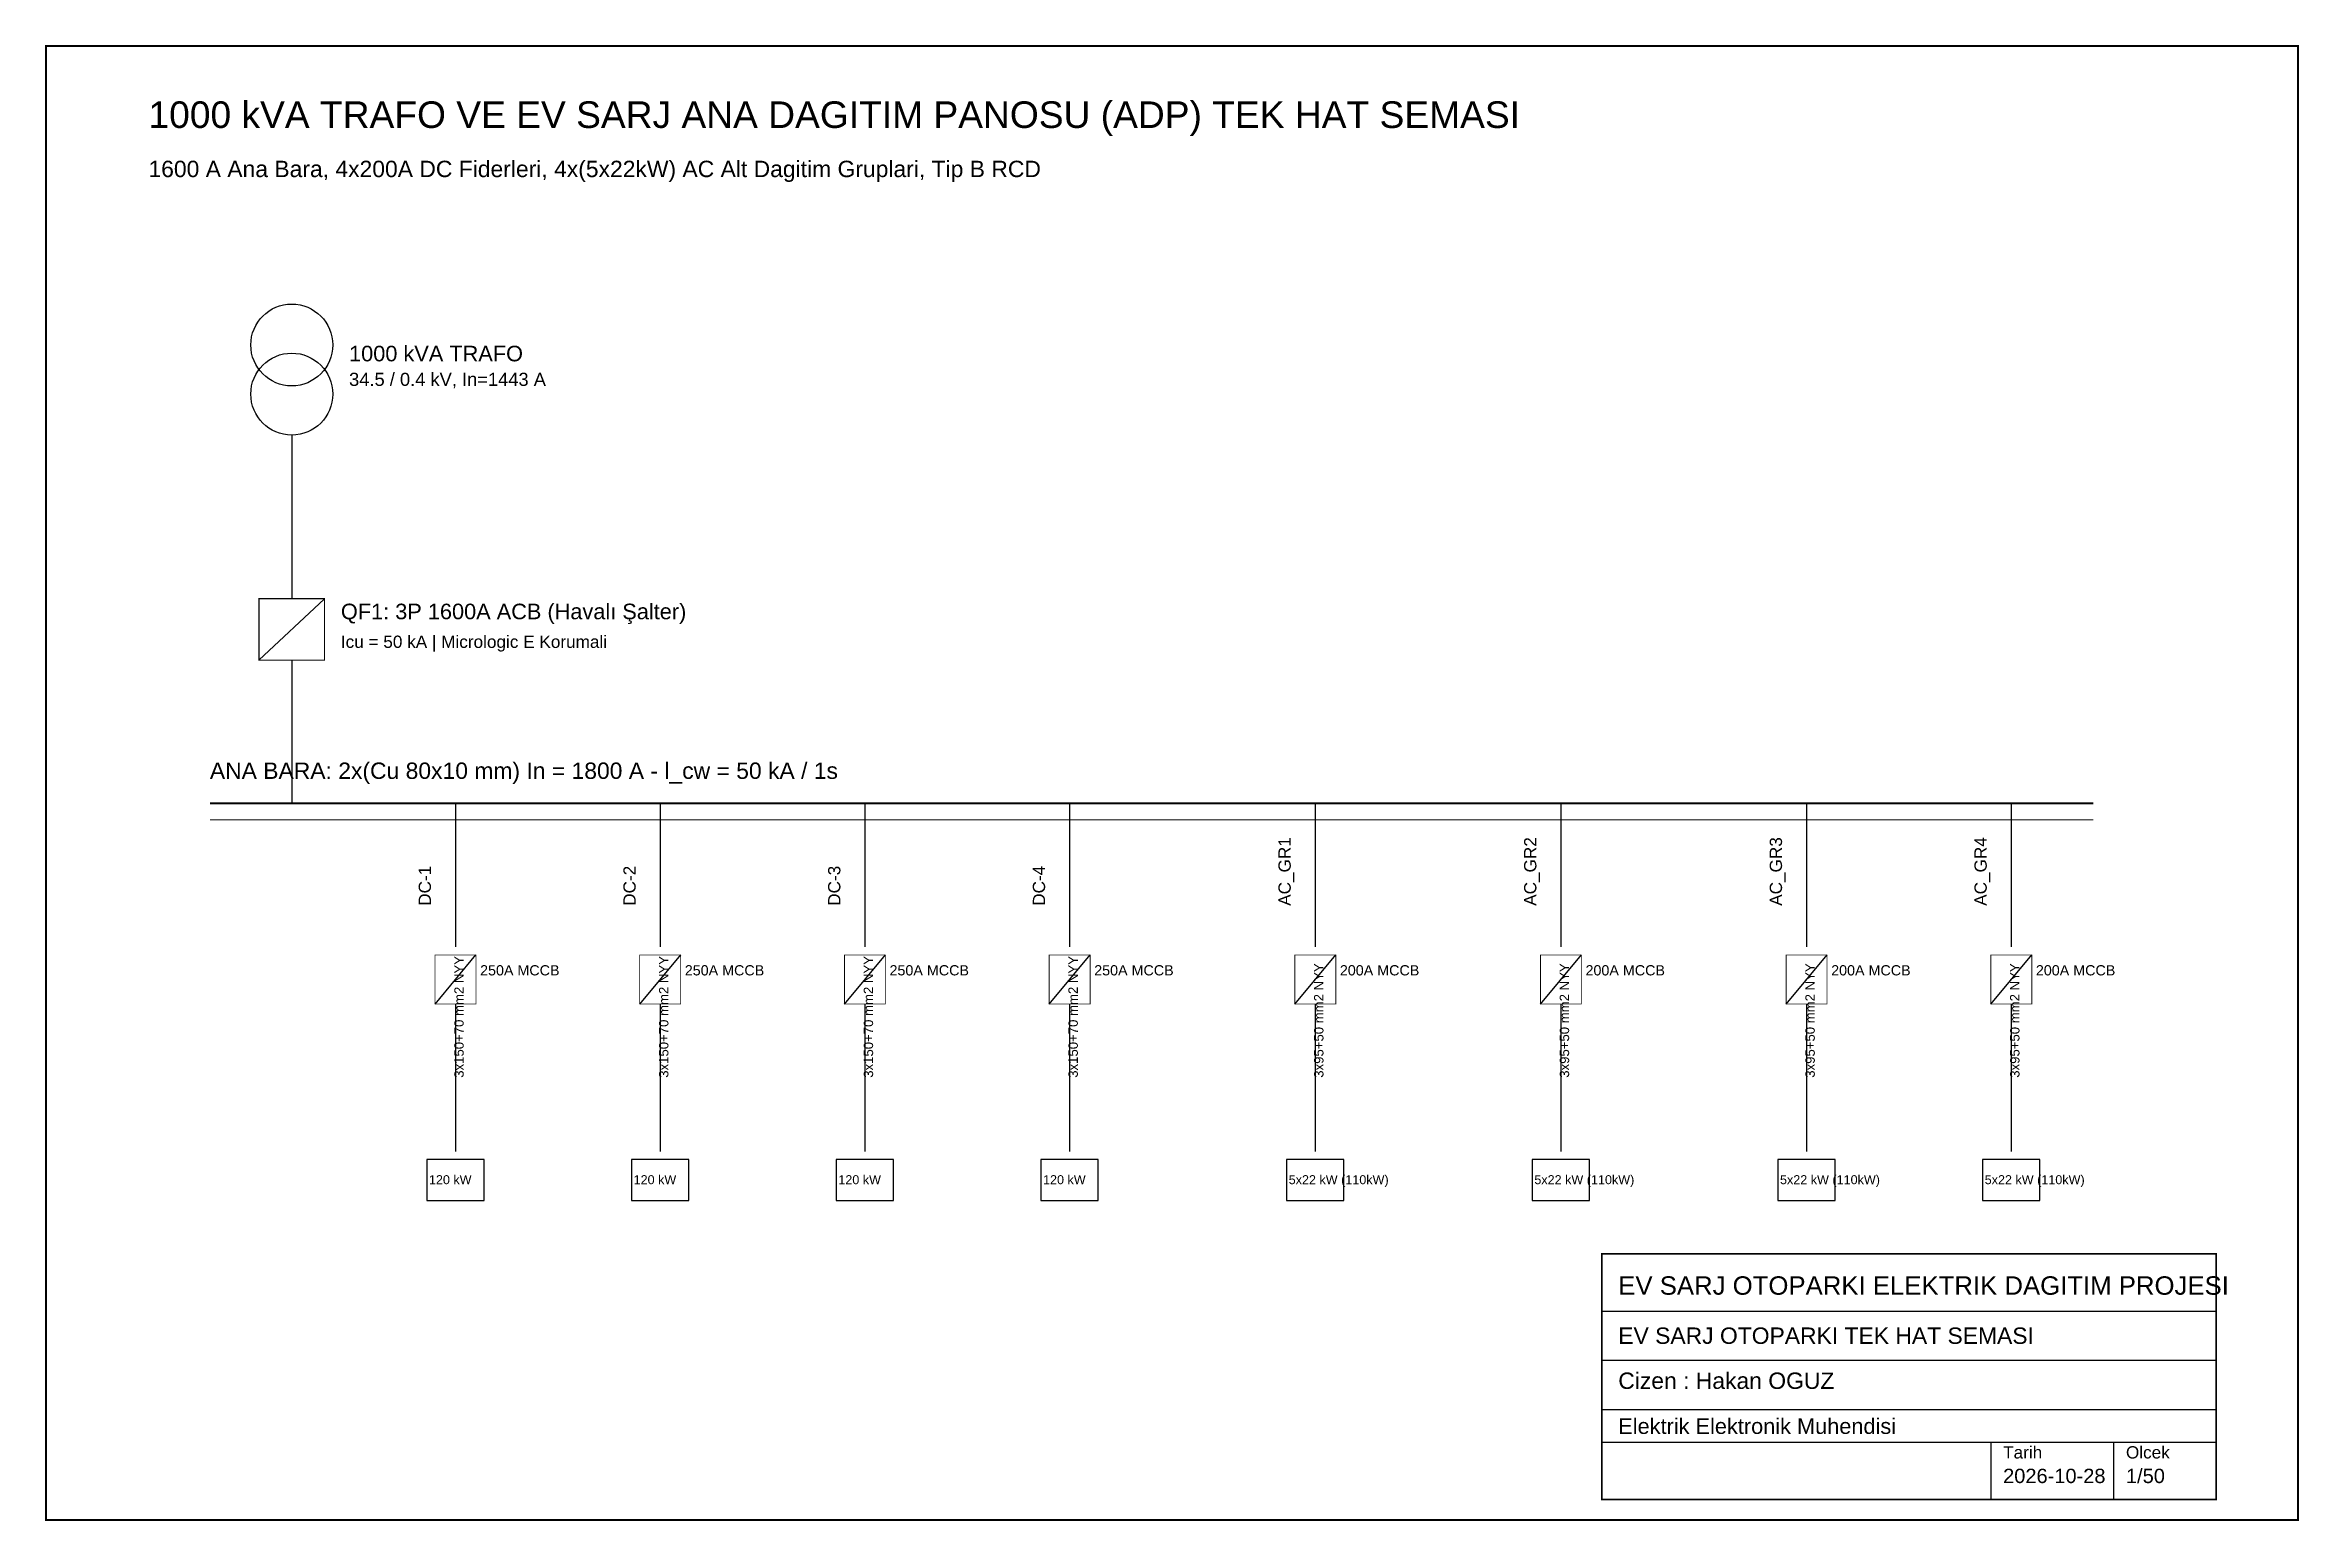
# Model space of a CAD drawing. Header units: millimetres. Extents: x -25 to 55025, y -25 to 36025.
import ezdxf

# ---------------------------------------------------------------- set-up
doc = ezdxf.new("R2010")
doc.units = ezdxf.units.MM
doc.linetypes.add('DASHED', pattern=[1.524, 1.27, -0.254])
for name, color, linetype in [('ANTET', 7, 'Continuous'), ('CERCEVE', 7, 'Continuous'), ('GUC_HAT', 7, 'Continuous'), ('KABLO_TAVASI', 1, 'DASHED'), ('TRAFO_VE_PANO', 4, 'Continuous'), ('YAZI', 7, 'Continuous')]:
    doc.layers.add(name, color=color, linetype=linetype)
doc.styles.add('EV_STYLE', font='arial.ttf')

msp = doc.modelspace()

# ---------------------------------------------------------------- linework, layer by layer
at = {"layer": 'ANTET'}
for p, q in [((38000, 5100), (53000, 5100)), ((38000, 3900), (53000, 3900)), ((38000, 2700), (53000, 2700)), ((38000, 1900), (53000, 1900)), ((47500, 1900), (47500, 500)), ((50500, 1900), (50500, 500))]:
    msp.add_line(p, q, dxfattribs=at)
at = {"layer": 'ANTET', "const_width": 40}
msp.add_lwpolyline([(38000, 500), (53000, 500), (53000, 6500), (38000, 6500)], close=True, dxfattribs=at)
at = {"layer": 'CERCEVE', "const_width": 50}
msp.add_lwpolyline([(0, 0), (55000, 0), (55000, 36000), (0, 36000)], close=True, dxfattribs=at)
at = {"layer": 'GUC_HAT'}
for p, q in [((6000, 21000), (6000, 17500)), ((10000, 17500), (10000, 14000)), ((15000, 17500), (15000, 14000)), ((20000, 17500), (20000, 14000)), ((25000, 17500), (25000, 14000)), ((31000, 17500), (31000, 14000)), ((37000, 17500), (37000, 14000)), ((43000, 17500), (43000, 14000)), ((48000, 17500), (48000, 14000)), ((10000, 12600), (10000, 9000)), ((15000, 12600), (15000, 9000)), ((20000, 12600), (20000, 9000)), ((25000, 12600), (25000, 9000)), ((31000, 12600), (31000, 9000)), ((37000, 12600), (37000, 9000)), ((43000, 12600), (43000, 9000)), ((48000, 12600), (48000, 9000))]:
    msp.add_line(p, q, dxfattribs=at)
for points, const_width in [([(4000, 17500), (50000, 17500)], 50), ([(4000, 17100), (50000, 17100)], 30)]:
    msp.add_lwpolyline(points, dxfattribs=dict(at, const_width=const_width))
for points in [[(9300, 7800), (10700, 7800), (10700, 8800), (9300, 8800)], [(14300, 7800), (15700, 7800), (15700, 8800), (14300, 8800)], [(19300, 7800), (20700, 7800), (20700, 8800), (19300, 8800)], [(24300, 7800), (25700, 7800), (25700, 8800), (24300, 8800)], [(30300, 7800), (31700, 7800), (31700, 8800), (30300, 8800)], [(36300, 7800), (37700, 7800), (37700, 8800), (36300, 8800)], [(42300, 7800), (43700, 7800), (43700, 8800), (42300, 8800)], [(47300, 7800), (48700, 7800), (48700, 8800), (47300, 8800)]]:
    msp.add_lwpolyline(points, close=True, dxfattribs=at)
at = {"layer": 'TRAFO_VE_PANO'}
for p, q in [((6000, 26500), (6000, 22500)), ((5200, 21000), (6800, 22500)), ((9500, 12600), (10500, 13800)), ((14500, 12600), (15500, 13800)), ((19500, 12600), (20500, 13800)), ((24500, 12600), (25500, 13800)), ((30500, 12600), (31500, 13800)), ((36500, 12600), (37500, 13800)), ((42500, 12600), (43500, 13800)), ((47500, 12600), (48500, 13800))]:
    msp.add_line(p, q, dxfattribs=at)
for points, const_width in [([(5200, 21000), (6800, 21000), (6800, 22500), (5200, 22500)], 30), ([(9500, 12600), (10500, 12600), (10500, 13800), (9500, 13800)], 20), ([(14500, 12600), (15500, 12600), (15500, 13800), (14500, 13800)], 20), ([(19500, 12600), (20500, 12600), (20500, 13800), (19500, 13800)], 20), ([(24500, 12600), (25500, 12600), (25500, 13800), (24500, 13800)], 20), ([(30500, 12600), (31500, 12600), (31500, 13800), (30500, 13800)], 20), ([(36500, 12600), (37500, 12600), (37500, 13800), (36500, 13800)], 20), ([(42500, 12600), (43500, 12600), (43500, 13800), (42500, 13800)], 20), ([(47500, 12600), (48500, 12600), (48500, 13800), (47500, 13800)], 20)]:
    msp.add_lwpolyline(points, close=True, dxfattribs=dict(at, const_width=const_width))
for centre in [(6000, 28700), (6000, 27500)]:
    msp.add_circle(centre, 1000, dxfattribs=at)

# ---------------------------------------------------------------- texts
at = {"layer": 'ANTET', "style": 'EV_STYLE'}
for s, height, p in [('EV SARJ OTOPARKI ELEKTRIK DAGITIM PROJESI', 450, (38400, 5500)), ('EV SARJ OTOPARKI TEK HAT SEMASI', 400, (38400, 4300)), ('Cizen : Hakan OGUZ', 400, (38400, 3200)), ('Elektrik Elektronik Muhendisi', 380, (38400, 2100)), ('Tarih', 300, (47800, 1500)), ('Olcek', 300, (50800, 1500)), ('2026-10-28', 350, (47800, 900)), ('1/50', 350, (50800, 900))]:
    msp.add_text(s, height=height, dxfattribs=at).set_placement(p)
at = {"layer": 'GUC_HAT', "style": 'EV_STYLE'}
msp.add_text('ANA BARA: 2x(Cu 80x10 mm) In = 1800 A - l_cw = 50 kA / 1s', height=400, dxfattribs=at).set_placement((4000, 18100))
at = {"layer": 'KABLO_TAVASI', "style": 'EV_STYLE'}
for s, p in [('3x150+70 mm2 NYY', (10200, 10800)), ('3x150+70 mm2 NYY', (15200, 10800)), ('3x150+70 mm2 NYY', (20200, 10800)), ('3x150+70 mm2 NYY', (25200, 10800)), ('3x95+50 mm2 NYY', (31200, 10800)), ('3x95+50 mm2 NYY', (37200, 10800)), ('3x95+50 mm2 NYY', (43200, 10800)), ('3x95+50 mm2 NYY', (48200, 10800))]:
    msp.add_text(s, height=230, rotation=90, dxfattribs=at).set_placement(p)
at = {"layer": 'TRAFO_VE_PANO', "style": 'EV_STYLE'}
for s, height, p in [('1000 kVA TRAFO', 380, (7400, 28300)), ('34.5 / 0.4 kV, In=1443 A', 320, (7400, 27700)), ('QF1: 3P 1600A ACB (Havalı Şalter)', 380, (7200, 22000)), ('Icu = 50 kA | Micrologic E Korumali', 300, (7200, 21300)), ('250A MCCB', 250, (10600, 13300)), ('250A MCCB', 250, (15600, 13300)), ('250A MCCB', 250, (20600, 13300)), ('250A MCCB', 250, (25600, 13300)), ('200A MCCB', 250, (31600, 13300)), ('200A MCCB', 250, (37600, 13300)), ('200A MCCB', 250, (43600, 13300)), ('200A MCCB', 250, (48600, 13300))]:
    msp.add_text(s, height=height, dxfattribs=at).set_placement(p)
at = {"layer": 'YAZI', "style": 'EV_STYLE'}
for s, height, p in [('1000 kVA TRAFO VE EV SARJ ANA DAGITIM PANOSU (ADP) TEK HAT SEMASI', 650, (2500, 34000)), ('1600 A Ana Bara, 4x200A DC Fiderleri, 4x(5x22kW) AC Alt Dagitim Gruplari, Tip B RCD', 400, (2500, 32800)), ('120 kW', 220, (9350, 8200)), ('120 kW', 220, (14350, 8200)), ('120 kW', 220, (19350, 8200)), ('120 kW', 220, (24350, 8200)), ('5x22 kW (110kW)', 220, (30350, 8200)), ('5x22 kW (110kW)', 220, (36350, 8200)), ('5x22 kW (110kW)', 220, (42350, 8200)), ('5x22 kW (110kW)', 220, (47350, 8200))]:
    msp.add_text(s, height=height, dxfattribs=at).set_placement(p)
for s, p in [('AC_GR1', (30400, 15000)), ('AC_GR2', (36400, 15000)), ('AC_GR3', (42400, 15000)), ('AC_GR4', (47400, 15000)), ('DC-4', (24400, 15000)), ('DC-1', (9400, 15000)), ('DC-2', (14400, 15000)), ('DC-3', (19400, 15000))]:
    msp.add_text(s, height=300, rotation=90, dxfattribs=at).set_placement(p)

doc.saveas('drawing.dxf')
